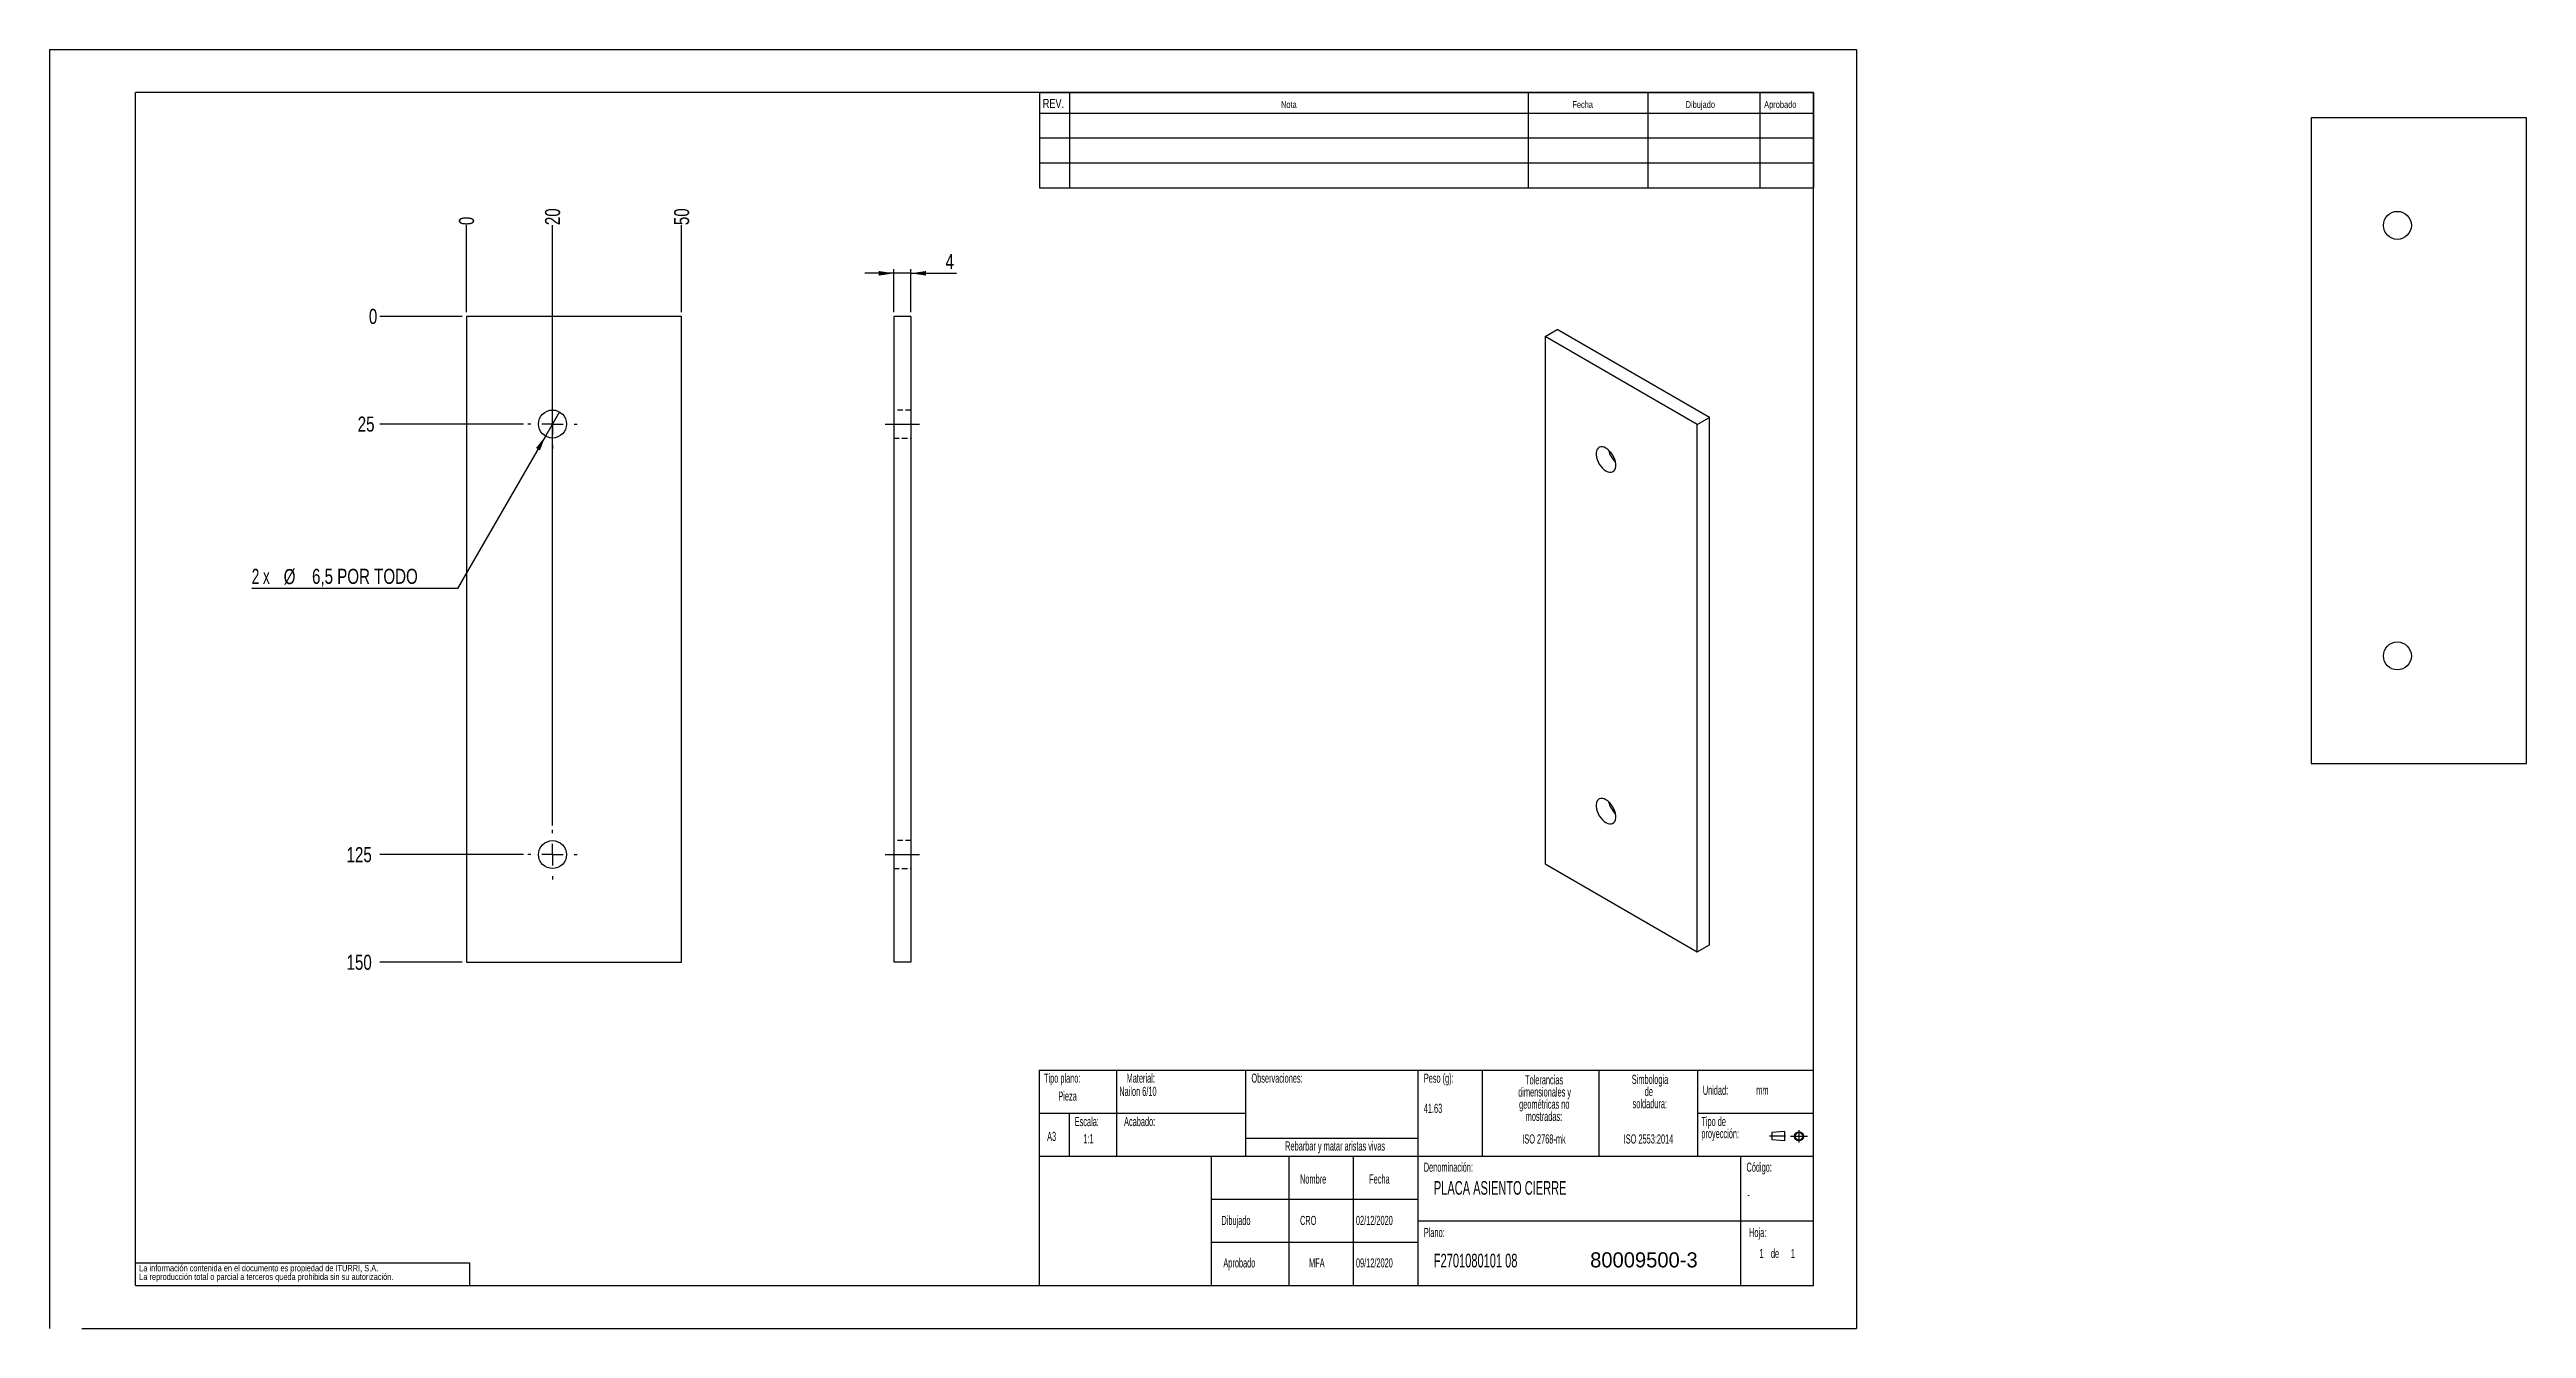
# Model space of a CAD drawing. Extents: x 0 to 2826, y 0 to 813.
# Drawn here: x 0 to 576, y 0 to 297 of the extents above.
import ezdxf

# ---------------------------------------------------------------- set-up
doc = ezdxf.new("R2010")
doc.units = 0
for name, pattern in [('SLD-CENTRADA-TRAZOS-LARGOS', [19.05, 15.24, -1.27, 1.27, -1.27]), ('SLD-CONTINUA', [0]), ('SLD-DISCONTINUA', [1.905, 1.27, -0.635])]:
    doc.linetypes.add(name, pattern=pattern)
doc.layers.get('0').update_dxf_attribs({"linetype": 'CONTINUOUS'})
doc.layers.add('FORMATO', color=7, linetype='SLD-CONTINUA')
doc.layers.add('SLD-0', color=179, linetype='SLD-CONTINUA')
doc.styles.add('SLDTEXTSTYLE0', font='TXT', dxfattribs={"width": 0.605})
doc.styles.add('SLDTEXTSTYLE1', font='TXT', dxfattribs={"width": 0.75})
doc.styles.add('SLDTEXTSTYLE2', font='TXT', dxfattribs={"width": 0.666667})
doc.dimstyles.new('SLDDIMSTYLE0', dxfattribs={"dimtxt": 3.5, "dimasz": 3.5, "dimexe": 0, "dimexo": 0.0625, "dimgap": 0.875, "dimtad": 0, "dimtih": 1, "dimtoh": 1, "dimdec": 0, "dimrnd": 1e-09, "dimdsep": 46, "dimtxsty": 'SLDTEXTSTYLE1', "dimblk1": 'NONE', "dimblk2": 'NONE', "dimsah": 1, "dimcen": 0.09, "dimadec": 0, "dimazin": 0, "dimtfac": 1, "dimtdec": 0, "dimtofl": 0, "dimtmove": 0, "dimatfit": 3, "dimldrblk": 'NONE', "dimfxl": 1, "dimtolj": 1, "dimtzin": 12, "dimarcsym": 0})
doc.dimstyles.new('SLDDIMSTYLE1', dxfattribs={"dimtxt": 3.5, "dimasz": 3.5, "dimexe": 0, "dimexo": 0.0625, "dimgap": 0.875, "dimtad": 0, "dimtih": 1, "dimtoh": 1, "dimdec": 1, "dimrnd": 1e-09, "dimzin": 12, "dimdsep": 46, "dimtxsty": 'SLDTEXTSTYLE1', "dimblk1": 'NONE', "dimblk2": 'NONE', "dimsah": 1, "dimcen": 0.09, "dimadec": 0, "dimazin": 0, "dimtfac": 1, "dimtdec": 1, "dimtofl": 0, "dimtmove": 0, "dimatfit": 3, "dimldrblk": 'NONE', "dimfxl": 1, "dimtolj": 1, "dimtzin": 12, "dimarcsym": 0})
doc.dimstyles.new('SLDDIMSTYLE2', dxfattribs={"dimtxt": 3.5, "dimasz": 3.5, "dimexe": 0, "dimexo": 0.0625, "dimgap": 0.875, "dimtad": 0, "dimtih": 1, "dimtoh": 1, "dimdec": 1, "dimrnd": 1e-09, "dimzin": 12, "dimdsep": 46, "dimtxsty": 'SLDTEXTSTYLE1', "dimblk1": 'NONE', "dimsah": 1, "dimcen": 0, "dimadec": 0, "dimazin": 0, "dimtfac": 1, "dimtdec": 1, "dimtmove": 0, "dimatfit": 3, "dimldrblk": 'NONE', "dimfxl": 1, "dimtolj": 1, "dimtzin": 12, "dimarcsym": 0})
doc.dimstyles.new('SLDDIMSTYLE3', dxfattribs={"dimtxt": 3.5, "dimasz": 3.5, "dimexe": 0, "dimexo": 0.0625, "dimgap": 0.875, "dimtad": 1, "dimdec": 1, "dimrnd": 1e-09, "dimzin": 12, "dimdsep": 46, "dimtxsty": 'SLDTEXTSTYLE1', "dimsah": 1, "dimcen": 0.09, "dimadec": 0, "dimazin": 0, "dimtfac": 1, "dimtdec": 1, "dimtmove": 0, "dimatfit": 0, "dimfxl": 1, "dimtolj": 1, "dimtzin": 12, "dimarcsym": 0})

# ---------------------------------------------------------------- blocks, each defined once
blk = doc.blocks.new('BLOQUE3')
at = {"color": 7, "linetype": 'SLD-CENTRADA-TRAZOS-LARGOS'}
for p, q in [((397.92, 130.06), (394.8, 130.06)), ((398.88, 130.02), (402.16, 130.02)), ((400.52, 128.85), (400.52, 131.19))]:
    blk.add_line(p, q, dxfattribs=at)
at = {"color": 7, "linetype": 'SLD-CONTINUA'}
for p, q in [((397.68, 130.95), (395.23, 130.77)), ((395.23, 130.77), (395.23, 129.34)), ((397.68, 130.95), (397.68, 129.16)), ((397.68, 129.16), (395.23, 129.34))]:
    blk.add_line(p, q, dxfattribs=at)
for radius in [0.892, 0.713]:
    blk.add_circle((400.52, 130.02), radius, dxfattribs=at)
blk = doc.blocks.new('SW_NOTE_0')
at = {"layer": 'SLD-0', "color": 0, "attachment_point": 2, "style": 'SLDTEXTSTYLE0'}
for s, insert, char_height in [('dimensionales y', (7.54, -0.09), 2.1167), ('Tolerancias', (7.41, 2.73), 2.1167), ('geométricas no', (7.46, -2.92), 2.1167), ('mostradas:', (7.38, -5.74), 2.117)]:
    blk.add_mtext(s, dxfattribs=dict(at, insert=insert, char_height=char_height))
blk = doc.blocks.new('SW_NOTE_0_1')
at = {"layer": 'SLD-0', "color": 0, "attachment_point": 1, "style": 'SLDTEXTSTYLE0'}
for s, insert, char_height in [('Tipo de', (0, 2.73), 2.117), ('proyección:', (0, -0.09), 2.1167)]:
    blk.add_mtext(s, dxfattribs=dict(at, insert=insert, char_height=char_height))
blk = doc.blocks.new('SW_NOTE_0_2')
at = {"layer": 'SLD-0', "color": 0, "char_height": 2.117, "attachment_point": 2, "style": 'SLDTEXTSTYLE0'}
for s, insert in [('Simbologia', (7.11, 2.73)), ('de', (6.84, -0.09)), ('soldadura:', (7.06, -2.92))]:
    blk.add_mtext(s, dxfattribs=dict(at, insert=insert))
blk = doc.blocks.new('SW_NOTE_0_3')
at = {"layer": 'SLD-0', "color": 0, "char_height": 1.5, "attachment_point": 1, "style": 'SLDTEXTSTYLE1'}
for s, insert in [('La información contenida en el documento es propiedad de ITURRI, S.A.', (0, 1.93)), ('La reproducción total o parcial a terceros queda prohibida sin su autorización.', (0, -0.07))]:
    blk.add_mtext(s, dxfattribs=dict(at, insert=insert))
blk = doc.blocks.new('SW_NOTE_0_4')
at = {"layer": 'SLD-0', "color": 0, "attachment_point": 2, "style": 'SLDTEXTSTYLE0'}
for s, insert, char_height in [('dimensionales y', (7.54, -0.09), 2.1167), ('Tolerancias', (7.41, 2.73), 2.1167), ('geométricas no', (7.46, -2.92), 2.1167), ('mostradas:', (7.38, -5.74), 2.117)]:
    blk.add_mtext(s, dxfattribs=dict(at, insert=insert, char_height=char_height))
blk = doc.blocks.new('SW_NOTE_0_5')
at = {"layer": 'SLD-0', "color": 0, "attachment_point": 1, "style": 'SLDTEXTSTYLE0'}
for s, insert, char_height in [('Tipo de', (0, 2.73), 2.117), ('proyección:', (0, -0.09), 2.1167)]:
    blk.add_mtext(s, dxfattribs=dict(at, insert=insert, char_height=char_height))
blk = doc.blocks.new('SW_NOTE_0_6')
at = {"layer": 'SLD-0', "color": 0, "char_height": 2.117, "attachment_point": 2, "style": 'SLDTEXTSTYLE0'}
for s, insert in [('Simbologia', (7.11, 2.73)), ('de', (6.84, -0.09)), ('soldadura:', (7.06, -2.92))]:
    blk.add_mtext(s, dxfattribs=dict(at, insert=insert))
blk = doc.blocks.new('SW_NOTE_0_7')
at = {"layer": 'SLD-0', "color": 0, "char_height": 1.5, "attachment_point": 1, "style": 'SLDTEXTSTYLE1'}
for s, insert in [('La información contenida en el documento es propiedad de ITURRI, S.A.', (0, 1.93)), ('La reproducción total o parcial a terceros queda prohibida sin su autorización.', (0, -0.07))]:
    blk.add_mtext(s, dxfattribs=dict(at, insert=insert))
blk = doc.blocks.new('_D')
at = {"layer": 'FORMATO', "transparency": 16777216}
blk.add_line((95.9, 235.04), (76.8, 235.04), dxfattribs=at)
at = {"layer": 'FORMATO', "transparency": 16777216, "insert": (74.22, 236.78), "char_height": 3.5, "attachment_point": 1, "style": 'SLDTEXTSTYLE1'}
blk.add_mtext('0', dxfattribs=at)
blk = doc.blocks.new('_NONE')
blk = doc.blocks.new('_D_1')
at = {"layer": 'FORMATO', "color": 7, "transparency": 16777216}
blk.add_line((110.15, 210.04), (76.8, 210.04), dxfattribs=at)
at = {"layer": 'FORMATO', "color": 7, "transparency": 16777216, "insert": (71.63, 211.78), "char_height": 3.5, "attachment_point": 1, "style": 'SLDTEXTSTYLE1'}
blk.add_mtext('25', dxfattribs=at)
blk = doc.blocks.new('_D_2')
at = {"layer": 'FORMATO', "color": 7, "transparency": 16777216}
blk.add_line((110.15, 110.04), (76.8, 110.04), dxfattribs=at)
at = {"layer": 'FORMATO', "color": 7, "transparency": 16777216, "insert": (69.04, 111.78), "char_height": 3.5, "attachment_point": 1, "style": 'SLDTEXTSTYLE1'}
blk.add_mtext('125', dxfattribs=at)
blk = doc.blocks.new('_D_3')
at = {"layer": 'FORMATO', "color": 7, "transparency": 16777216}
blk.add_line((95.9, 85.04), (76.8, 85.04), dxfattribs=at)
at = {"layer": 'FORMATO', "color": 7, "transparency": 16777216, "insert": (69.04, 86.78), "char_height": 3.5, "attachment_point": 1, "style": 'SLDTEXTSTYLE1'}
blk.add_mtext('150', dxfattribs=at)
blk = doc.blocks.new('_D_4')
at = {"layer": 'FORMATO', "transparency": 16777216}
blk.add_line((96.9, 236.04), (96.9, 256.23), dxfattribs=at)
at = {"layer": 'FORMATO', "transparency": 16777216, "insert": (95.16, 256.23), "char_height": 3.5, "attachment_point": 1, "rotation": 90, "style": 'SLDTEXTSTYLE1'}
blk.add_mtext('0', dxfattribs=at)
blk = doc.blocks.new('_D_5')
at = {"layer": 'FORMATO', "color": 7, "transparency": 16777216}
blk.add_line((116.9, 116.79), (116.9, 256.23), dxfattribs=at)
at = {"layer": 'FORMATO', "color": 7, "transparency": 16777216, "insert": (115.16, 256.23), "char_height": 3.5, "attachment_point": 1, "rotation": 90, "style": 'SLDTEXTSTYLE1'}
blk.add_mtext('20', dxfattribs=at)
blk = doc.blocks.new('_D_6')
at = {"layer": 'FORMATO', "color": 7, "transparency": 16777216}
blk.add_line((146.9, 236.04), (146.9, 256.23), dxfattribs=at)
at = {"layer": 'FORMATO', "color": 7, "transparency": 16777216, "insert": (145.16, 256.23), "char_height": 3.5, "attachment_point": 1, "rotation": 90, "style": 'SLDTEXTSTYLE1'}
blk.add_mtext('50', dxfattribs=at)
blk = doc.blocks.new('_D_7')
at = {"layer": 'FORMATO', "transparency": 16777216}
for p, q in [((118.52, 212.86), (115.27, 207.23)), ((115.27, 207.23), (94.85, 171.85)), ((94.85, 171.85), (47.01, 171.85))]:
    blk.add_line(p, q, dxfattribs=at)
blk.add_solid([(115.27, 207.23), (113.06, 204.47), (113.99, 203.93)], dxfattribs=at)
at = {"layer": 'FORMATO', "transparency": 16777216, "char_height": 3.5, "attachment_point": 1}
for s, insert, style in [('2 x', (47.01, 176.42), 'SLDTEXTSTYLE2'), ('%%c', (54.42, 176.36), 'SLDTEXTSTYLE1'), ('6,5 POR TODO', (61.01, 176.42), 'SLDTEXTSTYLE1')]:
    blk.add_mtext(s, dxfattribs=dict(at, insert=insert, style=style))
blk = doc.blocks.new('SW_CENTERMARKSYMBOL_0')
at = {"layer": 'FORMATO', "color": 0}
for p, q in [((-5, 0), (-5.75, 0)), ((0, 0), (-2.5, 0)), ((0, 5), (0, 5.75)), ((0, 0), (0, 2.5)), ((0, 0), (0, -2.5)), ((0, 0), (2.5, 0)), ((5, 0), (5.75, 0)), ((0, -5), (0, -5.75))]:
    blk.add_line(p, q, dxfattribs=at)
blk = doc.blocks.new('SW_CENTERMARKSYMBOL_1')
at = {"layer": 'FORMATO', "color": 0}
for p, q in [((-5, 0), (-5.75, 0)), ((0, 0), (-2.5, 0)), ((0, 5), (0, 5.75)), ((0, 0), (0, 2.5)), ((0, 0), (0, -2.5)), ((0, 0), (2.5, 0)), ((5, 0), (5.75, 0)), ((0, -5), (0, -5.75))]:
    blk.add_line(p, q, dxfattribs=at)
blk = doc.blocks.new('_D_8')
at = {"layer": 'FORMATO', "color": 7, "transparency": 16777216}
for p, q in [((196.22, 245.04), (189.49, 245.04)), ((196.22, 236.04), (196.22, 246.04)), ((200.22, 245.04), (196.22, 245.04)), ((200.22, 236.04), (200.22, 246.04)), ((200.22, 245.04), (210.83, 245.04))]:
    blk.add_line(p, q, dxfattribs=at)
for points in [[(196.22, 245.04), (192.72, 245.58), (192.72, 244.5)], [(200.22, 245.04), (203.72, 244.5), (203.72, 245.58)]]:
    blk.add_solid(points, dxfattribs=at)
at = {"layer": 'FORMATO', "color": 7, "transparency": 16777216, "insert": (208.25, 249.55), "char_height": 3.5, "attachment_point": 1, "style": 'SLDTEXTSTYLE1'}
blk.add_mtext('4', dxfattribs=at)

msp = doc.modelspace()

# ---------------------------------------------------------------- linework, layer by layer
at = {"color": 7, "linetype": 'SLD-CONTINUA'}
for p, q in [((0, 297), (420, 297)), ((0, 297), (0, 0)), ((420, 297), (420, 0)), ((410, 287), (20, 287)), ((20, 10), (20, 287)), ((410, 10), (410, 287)), ((525.68, 281.18), (525.68, 131.18)), ((575.68, 281.18), (525.68, 281.18)), ((575.68, 131.18), (575.68, 281.18)), ((96.9, 235.04), (96.9, 85.04)), ((146.9, 235.04), (96.9, 235.04)), ((146.9, 85.04), (146.9, 235.04)), ((200.22, 235.04), (196.22, 235.04)), ((196.22, 235.04), (196.22, 85.04)), ((200.22, 235.04), (200.22, 85.04)), ((347.59, 230.36), (350.42, 231.99)), ((382.95, 209.95), (347.59, 230.36)), ((347.59, 230.36), (347.59, 107.88)), ((385.78, 211.58), (350.42, 231.99)), ((382.95, 209.95), (385.78, 211.58)), ((382.95, 87.47), (382.95, 209.95)), ((385.78, 89.1), (385.78, 211.58)), ((525.68, 131.18), (575.68, 131.18)), ((347.59, 107.88), (382.95, 87.47)), ((382.95, 87.47), (385.78, 89.1)), ((96.9, 85.04), (146.9, 85.04)), ((200.22, 85.04), (196.22, 85.04)), ((230, 60), (410, 60)), ((230, 60), (230, 10)), ((20, 10), (410, 10)), ((7.53, 0), (420, 0))]:
    msp.add_line(p, q, dxfattribs=at)
at = {"color": 7, "linetype": 'SLD-DISCONTINUA'}
for p, q in [((200.22, 213.29), (196.22, 213.29)), ((196.22, 206.79), (200.22, 206.79)), ((200.22, 113.29), (196.22, 113.29)), ((196.22, 106.79), (200.22, 106.79))]:
    msp.add_line(p, q, dxfattribs=at)
at = {"color": 7, "linetype": 'SLD-CONTINUA', "flags": 128}
for points in [[(361.74, 199.13), (362.16, 198.93), (362.57, 198.83), (362.95, 198.82), (363.28, 198.92), (363.57, 199.12), (363.79, 199.41), (363.95, 199.78), (364.02, 200.21), (364.02, 200.7), (363.95, 201.23), (363.79, 201.77), (363.57, 202.32), (363.28, 202.85), (362.95, 203.34), (362.57, 203.77), (362.16, 204.14), (361.74, 204.43), (361.31, 204.63), (360.91, 204.73), (360.53, 204.73), (360.19, 204.63), (359.9, 204.44), (359.68, 204.15), (359.53, 203.78), (359.45, 203.34), (359.45, 202.85), (359.53, 202.33), (359.68, 201.78), (359.9, 201.24), (360.19, 200.71), (360.53, 200.22), (360.91, 199.78), (361.31, 199.41), (361.74, 199.13)], [(361.74, 117.47), (362.16, 117.27), (362.57, 117.17), (362.95, 117.17), (363.28, 117.27), (363.57, 117.47), (363.79, 117.75), (363.95, 118.12), (364.02, 118.56), (364.02, 119.05), (363.95, 119.57), (363.79, 120.12), (363.57, 120.67), (363.28, 121.19), (362.95, 121.68), (362.57, 122.12), (362.16, 122.49), (361.74, 122.78), (361.31, 122.98), (360.91, 123.08), (360.53, 123.08), (360.19, 122.98), (359.9, 122.78), (359.68, 122.5), (359.53, 122.13), (359.45, 121.69), (359.45, 121.2), (359.53, 120.67), (359.68, 120.13), (359.9, 119.58), (360.19, 119.06), (360.53, 118.57), (360.91, 118.13), (361.31, 117.76), (361.74, 117.47)]]:
    msp.add_lwpolyline(points, dxfattribs=at)
at = {"color": 7, "linetype": 'SLD-CONTINUA'}
for centre in [(545.68, 256.18), (116.9, 210.04), (545.68, 156.18), (116.9, 110.04)]:
    msp.add_circle(centre, 3.25, dxfattribs=at)
for centre, start, end in [((367.53, 205.12), 192.42302, 227.57161), ((367.53, 123.47), 192.42298, 227.57159)]:
    msp.add_arc(centre, 5.3, start, end, dxfattribs=at)
at = {"layer": 'FORMATO'}
for p, q in [((230.09, 287), (410, 287)), ((230.09, 287), (230.09, 264.87)), ((230.09, 282.27), (410, 282.27)), ((237.03, 287), (237.03, 264.87)), ((343.66, 287), (343.66, 264.87)), ((371.46, 287), (371.46, 264.87)), ((397.51, 287), (397.51, 264.87)), ((410, 287), (410, 264.87)), ((230.09, 276.47), (410, 276.47)), ((230.09, 270.67), (410, 270.67)), ((230.09, 264.87), (410, 264.87))]:
    msp.add_line(p, q, dxfattribs=at)
at = {"layer": 'FORMATO', "color": 7, "linetype": 'SLD-CENTRADA-TRAZOS-LARGOS'}
for p, q in [((194.22, 210.04), (202.22, 210.04)), ((194.22, 110.04), (202.22, 110.04))]:
    msp.add_line(p, q, dxfattribs=at)
at = {"layer": 'SLD-0'}
for p, q in [((248, 60), (248, 40)), ((278, 60), (278, 40)), ((318, 60), (318, 40)), ((333, 60), (333, 40)), ((360.08, 60), (360.08, 40)), ((383, 60), (383, 40)), ((230, 50), (248, 50)), ((237, 50), (237, 40)), ((248, 50), (278, 50)), ((383, 50), (410, 50)), ((278, 44.16), (318, 44.16)), ((230, 40), (410, 40)), ((270, 40), (270, 10)), ((288, 40), (288, 10)), ((303, 40), (303, 10)), ((318, 40), (318, 10)), ((393, 40), (393, 10)), ((270, 30), (318, 30)), ((318, 25), (393, 25)), ((393, 25), (410, 25)), ((270, 20), (318, 20)), ((20, 15.25), (97.63, 15.25)), ((97.63, 15.25), (97.63, 10))]:
    msp.add_line(p, q, dxfattribs=at)

# ---------------------------------------------------------------- block references
at = {"color": 7, "linetype": 'Continuous', "xscale": 1.2, "yscale": 1.2, "zscale": 1.2}
msp.add_blockref('BLOQUE3', (-74.01, -111.41), dxfattribs=at)
msp.add_blockref('BLOQUE3', (-74.01, -111.41), dxfattribs=at)
at = {"layer": 'FORMATO', "color": 7}
for name, p in [('SW_CENTERMARKSYMBOL_1', (116.9, 210.04)), ('SW_CENTERMARKSYMBOL_0', (116.9, 110.04))]:
    msp.add_blockref(name, p, dxfattribs=at)
at = {"layer": 'SLD-0'}
for name, p in [('SW_NOTE_0', (339.95, 56.06)), ('SW_NOTE_0_4', (339.95, 56.06)), ('SW_NOTE_0_2', (364.87, 56.17)), ('SW_NOTE_0_6', (364.87, 56.17)), ('SW_NOTE_0_1', (383.91, 46.39)), ('SW_NOTE_0_5', (383.91, 46.39)), ('SW_NOTE_0_3', (20.84, 12.82)), ('SW_NOTE_0_7', (20.84, 12.82))]:
    msp.add_blockref(name, p, dxfattribs=at)

# ---------------------------------------------------------------- texts
at = {"insert": (358.07, 17.67), "char_height": 3.5, "width": 28.7875, "attachment_point": 1}
msp.add_mtext('80009500-3', dxfattribs=at)
at = {"layer": 'FORMATO', "attachment_point": 1, "style": 'SLDTEXTSTYLE1'}
for s, insert, char_height in [('REV.', (230.84, 285.55), 2.117), ('Nota', (286.22, 285.03), 1.587), ('Fecha', (353.93, 285.03), 1.587), ('Dibujado', (380.26, 285.03), 1.587), ('Aprobado', (398.51, 285.03), 1.587)]:
    msp.add_mtext(s, dxfattribs=dict(at, insert=insert, char_height=char_height))
at = {"layer": 'SLD-0', "style": 'SLDTEXTSTYLE0'}
for s, insert, char_height, attachment_point in [('Tipo plano:', (231.13, 59.18), 2.1167, 1), ('Tipo plano:', (231.13, 59.18), 2.1167, 1), ('Material:', (250.33, 59.18), 2.117, 1), ('Material:', (250.33, 59.18), 2.117, 1), ('Observaciones:', (279.34, 59.18), 2.1167, 1), ('Observaciones:', (279.34, 59.18), 2.1167, 1), ('Peso (g):', (319.4, 59.18), 2.117, 1), ('Peso (g):', (319.4, 59.18), 2.117, 1), ('Pieza', (234.47, 55.02), 2.117, 1), ('Pieza', (234.47, 55.02), 2.117, 1), ('Nailon 6/10', (248.63, 56.11), 2.1167, 1), ('Nailon 6/10', (248.63, 56.11), 2.1167, 1), ('41.63', (319.4, 52.18), 2.117, 1), ('41.63', (319.4, 52.18), 2.117, 1), ('Unidad:', (384.25, 56.37), 2.117, 1), ('Unidad:', (384.25, 56.37), 2.117, 1), ('mm', (396.66, 56.37), 2.117, 1), ('mm', (396.66, 56.37), 2.117, 1), ('Escala:', (238.26, 49.1), 2.117, 1), ('Escala:', (238.26, 49.1), 2.117, 1), ('Acabado:', (249.74, 49.1), 2.117, 1), ('Acabado:', (249.74, 49.1), 2.117, 1), ('A3', (231.86, 45.67), 2.117, 1), ('A3', (231.86, 45.67), 2.117, 1), ('1:1', (240.29, 45.13), 2.117, 1), ('1:1', (240.29, 45.13), 2.117, 1), ('Rebarbar y matar aristas vivas', (298.79, 43.42), 2.1167, 2), ('Rebarbar y matar aristas vivas', (298.79, 43.42), 2.1167, 2), ('ISO 2768-mk', (347.34, 45.06), 2.1167, 2), ('ISO 2768-mk', (347.34, 45.06), 2.1167, 2), ('ISO 2553:2014', (371.63, 45.06), 2.1167, 2), ('ISO 2553:2014', (371.63, 45.06), 2.1167, 2), ('Nombre', (290.64, 35.75), 2.117, 1), ('Nombre', (290.64, 35.75), 2.117, 1), ('Fecha', (306.71, 35.75), 2.117, 1), ('Fecha', (306.71, 35.75), 2.117, 1), ('Denominación:', (319.4, 38.51), 2.1167, 1), ('Denominación:', (319.4, 38.51), 2.1167, 1), ('Código:', (394.4, 38.51), 2.117, 1), ('Código:', (394.4, 38.51), 2.117, 1), ('PLACA ASIENTO CIERRE', (321.74, 34.22), 3.175, 1), ('PLACA ASIENTO CIERRE', (321.74, 34.22), 3.175, 1), ('-', (394.59, 32.19), 2.12, 1), ('-', (394.59, 32.19), 2.12, 1), ('Dibujado', (272.37, 26.14), 2.117, 1), ('Dibujado', (272.37, 26.14), 2.117, 1), ('CRO', (290.64, 26.14), 2.117, 1), ('02/12/2020', (303.63, 26.14), 2.117, 1), ('Plano:', (319.4, 23.34), 2.117, 1), ('Plano:', (319.4, 23.34), 2.117, 1), ('Hoja:', (395.01, 23.34), 2.117, 1), ('Hoja:', (395.01, 23.34), 2.117, 1), ('F2701080101 08', (321.74, 17.35), 3.175, 1), ('F2701080101 08', (321.74, 17.35), 3.175, 1), ('1', (397.41, 18.47), 2.12, 1), ('1', (397.41, 18.47), 2.12, 1), ('1', (397.41, 18.47), 2.12, 1), ('1', (397.41, 18.47), 2.12, 1), ('de', (400.08, 18.47), 2.117, 1), ('de', (400.08, 18.47), 2.117, 1), ('de', (400.08, 18.47), 2.117, 1), ('de', (400.08, 18.47), 2.117, 1), ('1', (404.73, 18.47), 2.12, 1), ('1', (404.73, 18.47), 2.12, 1), ('1', (404.73, 18.47), 2.12, 1), ('1', (404.73, 18.47), 2.12, 1), ('Aprobado', (272.82, 16.28), 2.117, 1), ('Aprobado', (272.82, 16.28), 2.117, 1), ('MFA', (292.74, 16.28), 2.117, 1), ('09/12/2020', (303.63, 16.28), 2.117, 1)]:
    msp.add_mtext(s, dxfattribs=dict(at, insert=insert, char_height=char_height, attachment_point=attachment_point))

# ---------------------------------------------------------------- dimensions: what is measured, and where the dimension line sits
at = {"layer": 'FORMATO', "color": 7}
for feature_location, offset, dtype, picture, middle in [((116.9, 115.79), (0, 140.44), 1, '_D_5', (116.9, 258.82)), ((146.9, 235.04), (0, 21.19), 1, '_D_6', (146.9, 258.82)), ((111.15, 110.04), (-34.35, 0), 0, '_D_2', (72.92, 110.04)), ((96.9, 85.04), (-20.1, 0), 0, '_D_3', (72.92, 85.04)), ((111.15, 210.04), (-34.35, 0), 0, '_D_1', (74.22, 210.04))]:
    dim = msp.add_ordinate_dim(feature_location=feature_location, offset=offset, dtype=dtype, origin=(96.9, 235.04), dimstyle='SLDDIMSTYLE1', dxfattribs=at)
    dim.commit()
    dim.dimension.update_dxf_attribs({"geometry": picture, "text_midpoint": middle})
at = {"layer": 'FORMATO'}
for offset, dtype, picture, middle in [((0, 21.19016047), 1, '_D_4', (96.89769829, 257.52603099)), ((-20.09526397, 0), 0, '_D', (75.50937872, 235.04281493))]:
    dim = msp.add_ordinate_dim(feature_location=(96.89769829, 235.04281493), offset=offset, dtype=dtype, origin=(96.89769829, 235.04281493), dimstyle='SLDDIMSTYLE0', dxfattribs=at)
    dim.commit()
    dim.dimension.update_dxf_attribs({"geometry": picture, "text_midpoint": middle})
at = {"layer": 'FORMATO', "color": 7}
dim = msp.add_linear_dim(base=(196.22, 245.04), p1=(200.22, 235.04), p2=(196.22, 235.04), dimstyle='SLDDIMSTYLE3', dxfattribs=at)
dim.commit()
dim.dimension.update_dxf_attribs({"geometry": '_D_8', "text_midpoint": (209.54, 245.04), "dimtype": 160})
at = {"layer": 'FORMATO'}
dim = msp.add_diameter_dim_2p(p1=(118.52, 212.86), p2=(115.27, 207.23), text='2 x <> POR TODO\\P', dimstyle='SLDDIMSTYLE2', dxfattribs=at)
dim.commit()
dim.dimension.update_dxf_attribs({"geometry": '_D_7', "text_midpoint": (70.13, 174.66), "dimtype": 163})

doc.saveas('drawing.dxf')
